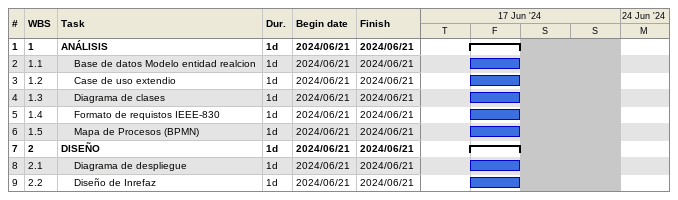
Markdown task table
| ID | WBS | Task | Duration | Start | Finish |
|---|---|---|---|---|---|
| 1 | 1 | **ANÁLISIS** | 1d | 2024-06-21 | 2024-06-21 |
| 2 | 1.1 | Base de datos Modelo entidad realcion | 1d | 2024-06-21 | 2024-06-21 |
| 3 | 1.2 | Case de uso extendio | 1d | 2024-06-21 | 2024-06-21 |
| 4 | 1.3 | Diagrama de clases | 1d | 2024-06-21 | 2024-06-21 |
| 5 | 1.4 | Formato de requistos IEEE-830 | 1d | 2024-06-21 | 2024-06-21 |
| 6 | 1.5 | Mapa de Procesos (BPMN) | 1d | 2024-06-21 | 2024-06-21 |
| 7 | 2 | **DISEÑO** | 1d | 2024-06-21 | 2024-06-21 |
| 8 | 2.1 | Diagrama de despliegue | 1d | 2024-06-21 | 2024-06-21 |
| 9 | 2.2 | Diseño de Inrefaz | 1d | 2024-06-21 | 2024-06-21 |
